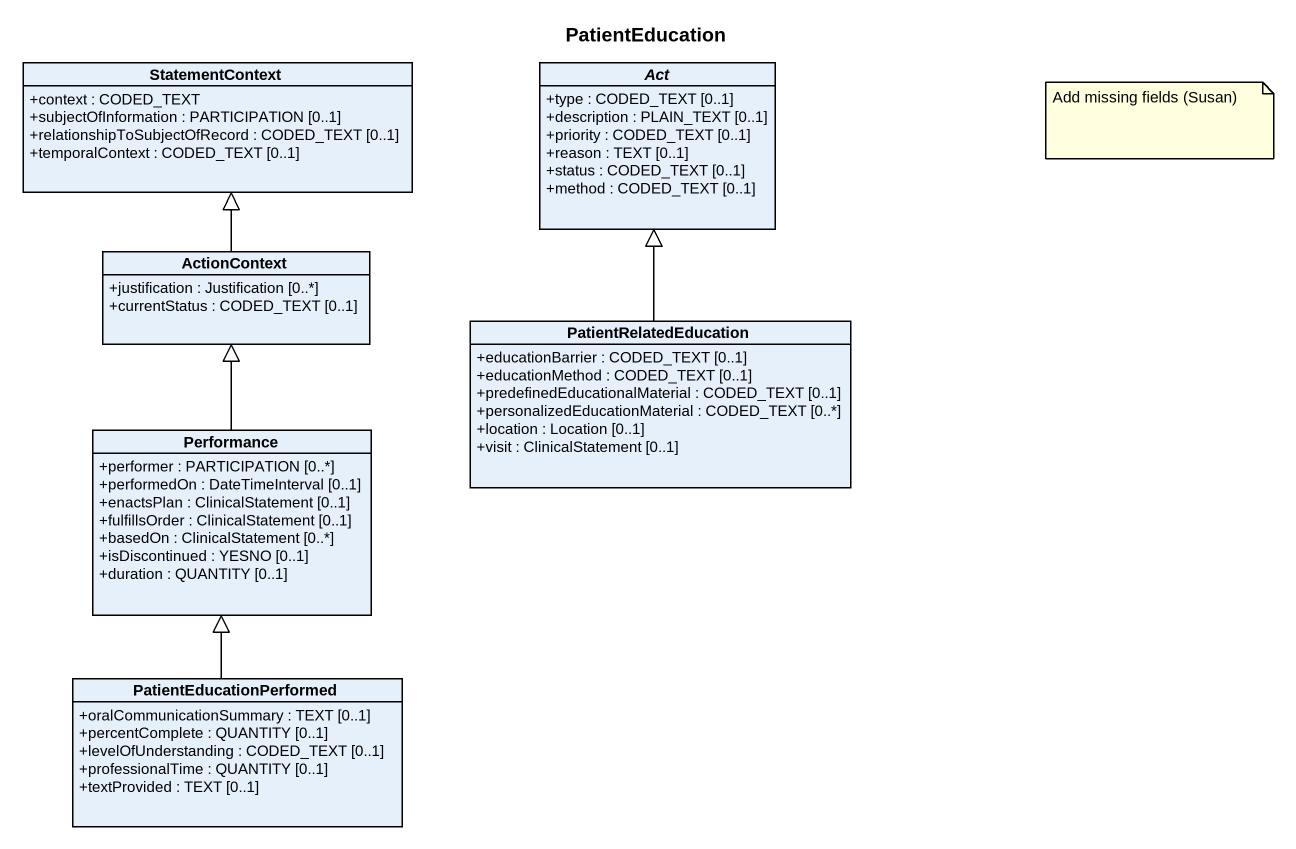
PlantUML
@startuml
title PatientEducation
hide circle
hide empty members
skinparam classAttributeIconSize 0
class StatementContext {
  +context : CODED_TEXT
  +subjectOfInformation : PARTICIPATION [0..1]
  +relationshipToSubjectOfRecord : CODED_TEXT [0..1]
  +temporalContext : CODED_TEXT [0..1]
}
abstract class Act {
  +type : CODED_TEXT [0..1]
  +description : PLAIN_TEXT [0..1]
  +priority : CODED_TEXT [0..1]
  +reason : TEXT [0..1]
  +status : CODED_TEXT [0..1]
  +method : CODED_TEXT [0..1]
}
class ActionContext {
  +justification : Justification [0..*]
  +currentStatus : CODED_TEXT [0..1]
}
class PatientRelatedEducation {
  +educationBarrier : CODED_TEXT [0..1]
  +educationMethod : CODED_TEXT [0..1]
  +predefinedEducationalMaterial : CODED_TEXT [0..1]
  +personalizedEducationMaterial : CODED_TEXT [0..*]
  +location : Location [0..1]
  +visit : ClinicalStatement [0..1]
}
class Performance {
  +performer : PARTICIPATION [0..*]
  +performedOn : DateTimeInterval [0..1]
  +enactsPlan : ClinicalStatement [0..1]
  +fulfillsOrder : ClinicalStatement [0..1]
  +basedOn : ClinicalStatement [0..*]
  +isDiscontinued : YESNO [0..1]
  +duration : QUANTITY [0..1]
}
class PatientEducationPerformed {
  +oralCommunicationSummary : TEXT [0..1]
  +percentComplete : QUANTITY [0..1]
  +levelOfUnderstanding : CODED_TEXT [0..1]
  +professionalTime : QUANTITY [0..1]
  +textProvided : TEXT [0..1]
}
ActionContext -up-|> StatementContext
PatientRelatedEducation -up-|> Act
Performance -up-|> ActionContext
PatientEducationPerformed -up-|> Performance
note as N1
  Add missing fields (Susan)
end note
@enduml
